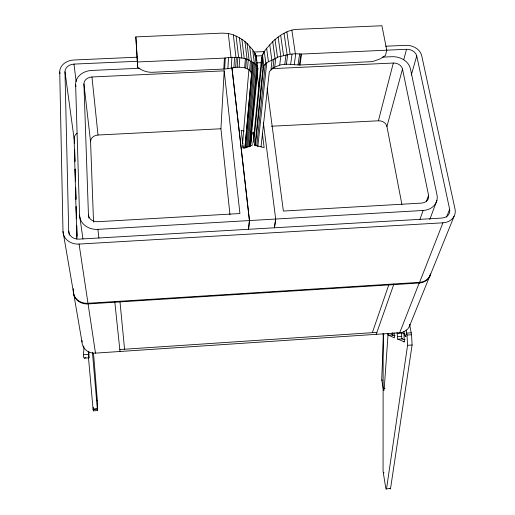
<?xml version="1.0" encoding="UTF-8"?>
<svg xmlns="http://www.w3.org/2000/svg" width="515" height="515" viewBox="0 0 515 515"><rect width="100%" height="100%" fill="white"/><g stroke="black" fill="none" stroke-linecap="round" stroke-linejoin="round"><path stroke-width="0.77" d="M383.121 333.469A3.199 0.65 85.5 0 1 383.154 334.396L383.063 469.744A3.972 0.753 84.2 0 0 383.308 472.77L385.651 487.377A2.594 0.489 84.1 0 0 386.546 488.87M83.398 345.945C85.387 347.348 80.907 360.629 85.851 357.648M97.599 410.558L93.344 410.848L93.073 409.309L97.348 409L97.625 410.558L97.245 399.524L93.524 353.219M383.636 333.784L381.692 379.504L383.495 390.158M235.941 57.287L233.327 34.827L228.287 33.475L222.113 33.127L135.851 36.9L137.672 67.298C141.696 70.542 146.762 72.358 151.944 72.306L223.806 69.042L224.418 58.092C231.75 56.869 239.301 57.075 246.492 59.064C250.651 61.6 257.648 62.997 257.867 68.971L250.387 146.357M229.973 214.742L220.929 128.776L224.186 70.851L91.966 76.973A8.298 6.605 -3.5 0 0 83.926 83.932L88.432 214.652L88.883 218.128M223.806 69.042L224.656 69.029L225.274 58.086M224.656 69.029L227.881 68.63L228.544 57.68M84.28 358.125L88.986 357.861L88.908 351.867M93.37 410.848L93.273 407.326M227.881 68.63L231.222 68.115L231.917 57.339M231.222 68.115L233.919 67.677L234.621 57.339M233.919 67.677L235.664 67.336L236.366 57.332M384.261 388.413L388.091 333.81M235.664 67.336L237.157 67.259L237.853 57.551M392.179 335.136L392.353 332.729M237.157 67.259L239.127 67.162L239.816 57.815M252.64 62.276L251.597 73.915L251.217 72.422L248.597 69.377L244.657 67.774L245.385 58.794M245.758 68.019L246.492 59.064M247.496 68.862L248.256 59.849M248.951 69.126L242.559 143.537L242.951 143.646M249.633 70.388L250.438 61.105M250.721 71.74L251.59 61.897L249.685 46.485C245.713 40.923 239.539 37.614 233.45 34.885M251.545 74.463L244.908 148.371L251.597 74.076L251.32 71.791M245.79 147.264L253.464 62.637M254.938 55.189L255.086 53.592L252.64 49.646L254.326 63.042M394.078 332.96L394.213 335.349A1.609 0.341 85.4 0 1 394.355 337.434A1.609 0.341 85.4 0 1 393.923 337.608L388.484 335.194L392.688 334.911L394.735 335.741M246.743 147.721L254.513 63.216M247.812 147.29L255.575 64.143M256.399 60.229L256.193 55.929L255.086 53.592M248.964 146.897L256.689 65.444M249.756 146.492L257.423 66.474M252.82 134.119L252.974 132.561L254.655 132.052M397.039 332.42A1.629 0.354 85.4 0 0 397.194 333.398L397.38 336.604A1.629 0.354 85.4 0 0 397.477 338.696A1.629 0.354 85.4 0 0 397.966 339.256L402.389 338.819L404.59 339.713M253.56 138.548L261.678 57.255C262.83 52.318 266.442 48.507 269.77 44.882L271.856 60.261C268.283 61.607 264.124 63.57 263.017 67.568L254.983 145.822M402.389 338.831L402.376 338.909A1.629 0.354 85.4 0 1 401.835 338.406A1.629 0.354 85.4 0 1 401.726 336.289L401.546 333.089L397.194 333.379M253.786 142.359L262.637 54.39M263.487 54.139L263.648 52.536M255.472 145.23L263.648 66.01M256.76 145.694L265.354 63.892M248.507 229.304L249.427 220.575L231.943 67.613M248.552 229.278L249.479 220.549L231.95 68.057M257.796 146.827L266.751 62.836M404.185 333.437L403.38 333.327A1.712 0.38 85.4 0 1 403.966 334.106A1.622 0.361 85.4 0 1 404.03 336.076L404.217 339.366A1.667 0.367 85.3 0 1 404.359 341.535A1.667 0.367 85.3 0 1 403.889 341.709L403.889 341.767M261.008 147.007L269.216 72.602L269.5 71.469L273.665 67.6L279.709 65.148L280.817 56.129L278.132 37.041C284.01 32.786 290.808 29.258 298.243 29.31L381.918 25.75L386.778 50.18L385.471 55.472L380.424 58.755L373.626 61.234L370.6 61.716L299.975 64.999C293.267 64.987 286.379 63.216 279.78 65.122M270.954 69.898L272.049 60.158L278.28 56.946L289.977 54.191M272.937 68.205L273.98 59.071M274.727 67.085L275.776 58.073M384.267 388.374L385.033 388.304M284.789 64.317L285.992 54.944M286.398 64.266L287.66 54.609M290.634 64.472L292.044 54.069L295.359 53.727L301.578 54.069L386.778 50.18M294.226 64.69L295.752 53.753M275.692 219.042L274.431 227.778L275.692 219.042L263.371 122.679M298.056 64.845L299.633 53.914M299.408 64.987L300.998 54.056M299.975 64.999L301.578 54.069M406.097 329.922L407.024 335.027L407.584 345.314L386.533 488.806L390.55 488.49L412.103 345.011L411.543 334.724L409.625 324.321M401.925 204.545L386.926 126.529A7.519 6.064 12.9 0 0 378.416 120.787L393.312 63.036L271.798 68.662M403.721 59.753L406.541 49.292L386.456 50.187M386.926 126.529L402.498 69.042A8.079 6.315 12.4 0 0 393.312 63.036M411.305 75.029L416.732 55.89A8.942 6.92 12.8 0 0 406.541 49.292M372.339 332.671L388.973 284.286M376.22 334.332L393.93 283.971M419.912 219.487L423.13 210.468A17.349 14.336 17.2 0 0 436.984 194.805L410.391 68.669A16.165 12.624 12.4 0 0 392.031 56.708L382.413 57.152M426.433 201.294L428.577 195.288L402.498 69.042M429.8 219.48L436.932 200.251M137.338 57.191L73.864 59.998A14.459 11.407 -4.2 0 0 59.727 71.984L62.997 231.441L82.014 342.108A13.107 11.8 -11.6 0 0 95.487 353.129L399.698 332.761L419.455 282.362A13.95 11.916 20.2 0 0 430.553 273.838M73.342 288.909L73.42 292.127A14.291 12.572 -9.6 0 0 88.078 303.914L419.332 282.999L442.945 222.802A15.308 12.663 18.8 0 0 455.009 208.936L421.695 55.672A14.034 10.86 12.8 0 0 405.711 45.333L385.619 46.221M446.518 217.163L449.64 209.245L416.732 55.89M384.357 390.061L383.578 390.145L384.229 388.548M403.837 331.589L405.202 336.591L406.67 333.083L411.182 332.78M409.2 326.838L429.729 276.104M429.607 276.735L454.133 216.165M278.132 37.041L273.677 40.666L269.789 44.857M239.127 67.162L244.657 67.774M383.308 472.77L384.055 472.712M88.516 358.06L93.054 409.122L97.329 408.884M96.485 400.29L97.284 400.232M381.75 380.141L382.51 380.083M407.584 345.314L412.103 345.011M119.808 349.543L376.916 332.368M383.154 334.396L383.926 334.344M83.655 354.738L88.4 354.417L88.953 357.796M403.966 334.106L404.803 334.048M394.213 335.349L395.024 335.297M407.024 335.027L411.543 334.724M397.38 336.604L401.732 336.314M405.286 336.507L406.123 336.45M404.217 339.366L405.054 339.314M419.455 282.362L87.988 303.271A14.291 12.566 -9.5 0 1 73.33 291.49L73.265 289.076M139.926 68.238L91.709 70.446A16.596 13.203 -3.5 0 0 75.621 84.325L79.548 215.161A17.768 15.109 -6 0 0 97.895 229.368L423.13 210.468M62.997 231.441A15.72 13.429 -7.8 0 0 79.072 244.071L442.945 222.802M292.044 54.069L290.112 54.165L286.849 31.84M93.537 222.1L90.569 141.722A7.712 6.322 -4.2 0 1 98.011 135.027L220.929 128.776M271.386 126.233L378.416 120.787M69.345 235.052L68.701 231.113L64.98 71.746A9.212 7.268 -4.2 0 1 73.98 64.098L137.441 61.272M255.524 56.013L262.753 55.691M135.851 36.9L137.421 61.974L224.418 58.092M256.541 62.914L261.35 62.695M253.85 52.041L264.292 51.584M244.194 131.042L241.207 130.295L243.241 148.05L252.273 145.301L251.05 135.039M400.464 332.381L403.348 333.495M398.024 339.115L403.863 341.702M136.34 42.5L136.726 42.809M249.685 46.485L252.601 49.607M79.072 244.071L95.487 353.129M291.838 30.057L295.359 53.727M284.042 33.275L287.132 54.699M79.548 215.161L82.96 238.941M280.669 35.329L283.527 55.427M59.727 71.984L59.952 73.568M275.01 39.443L277.482 57.217M272.699 41.625L275.01 58.44M64.98 71.746L74.109 138.773L76.838 238.966M266.641 48.288L268.424 61.652M264.279 51.461L265.856 63.397M267.118 88.046L283.379 211.053L421.637 203.09A8.671 7.165 17.2 0 0 428.577 195.288M262.45 54.699L263.854 65.45M261.678 57.255L263.017 67.568M257.262 74.894L258.794 86.842M256.193 55.929L257.867 68.971M254.713 52.788L256.232 64.736M262.399 133.713L264.137 147.586L254.5 145.185L252.974 132.561M75.621 84.325L75.917 86.713M251.12 71.759L251.5 74.81M247.046 43.376L249.125 60.242M73.98 64.098L76.143 81.531M244.902 41.406L247.084 59.244M241.908 39.301L244.219 58.472M239.43 37.859L241.844 58.053M236.102 36.089L238.638 57.635M97.895 229.368L98.932 238.078M242.816 145.809L243.08 148.082M83.926 83.932L90.569 141.722M228.287 33.475L230.997 57.313M224.186 70.851L239.919 213.532L97.599 221.727A8.884 7.551 -6 0 1 88.432 214.652M91.966 76.973L98.011 135.027M114.761 301.584L120.014 351.488M119.937 301.256L124.566 349.228M92.423 352.183L97.322 408.82M137.421 61.974L137.672 67.298M88.303 351.224L88.4 354.417M81.969 340.499L82.014 342.108M74.939 160.983L74.63 149.73L74.926 161.787M75.448 179.465L75.158 169.017L75.454 181.08M75.975 198.751L75.666 187.505L75.956 199.562M76.194 206.792L76.478 217.233M76.986 235.722L76.696 225.274L76.993 237.338M74.418 143.305L74.353 140.891A8.433 6.901 -5.1 0 1 74.495 139.629M76.156 206.798L76.484 218.856M68.701 231.113A10.01 8.555 -7.8 0 0 78.937 239.14L441.954 218.057A9.753 8.066 18.8 0 0 449.64 209.245M74.109 138.773A8.465 6.92 -5 0 1 77.076 133.256M430.431 274.476A13.95 11.922 20.2 0 1 419.332 282.999M390.563 488.548A2.594 0.502 84.1 0 1 389.984 488.458M401.546 333.108A1.629 0.354 85.4 0 1 401.423 332.394M392.636 335.053A1.571 0.328 85.5 0 1 392.07 333.875M388.432 335.336A1.571 0.328 85.5 0 1 388.065 335.136A1.571 0.328 85.5 0 1 387.834 333.514M409.979 324.707A12.817 11.233 21.8 0 1 399.698 332.761"/></g></svg>
